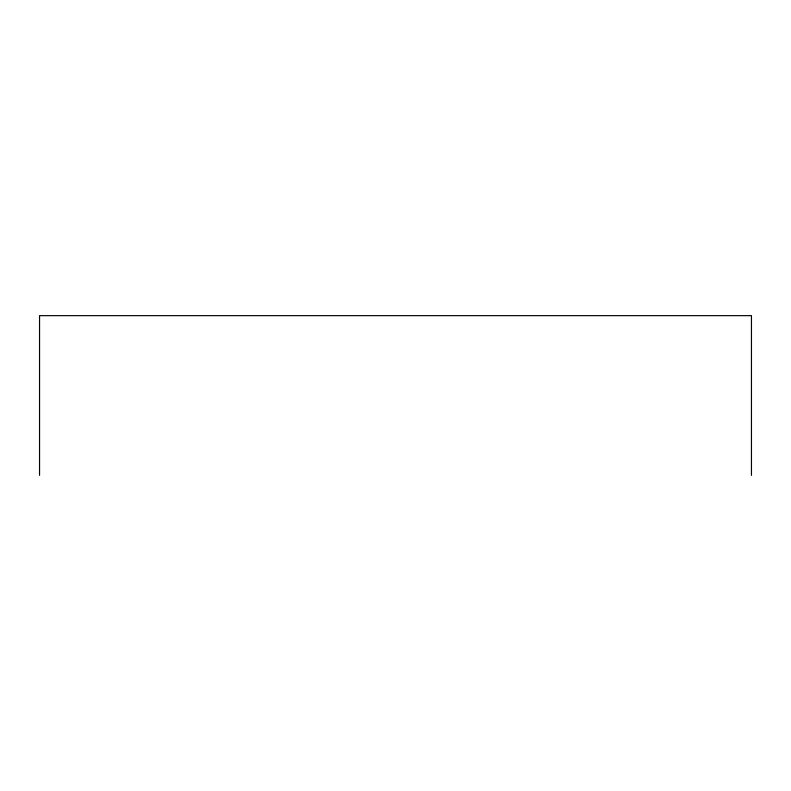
<?xml version="1.0" encoding="UTF-8"?>
<svg xmlns="http://www.w3.org/2000/svg" width="791" height="791" viewBox="0 0 791 791"><rect width="100%" height="100%" fill="white"/><g stroke="black" fill="none" stroke-linecap="round" stroke-linejoin="round"><path stroke-width="1.19" d="M751.45 475.351L751.45 315.649L39.55 315.649L39.55 475.351"/></g></svg>
